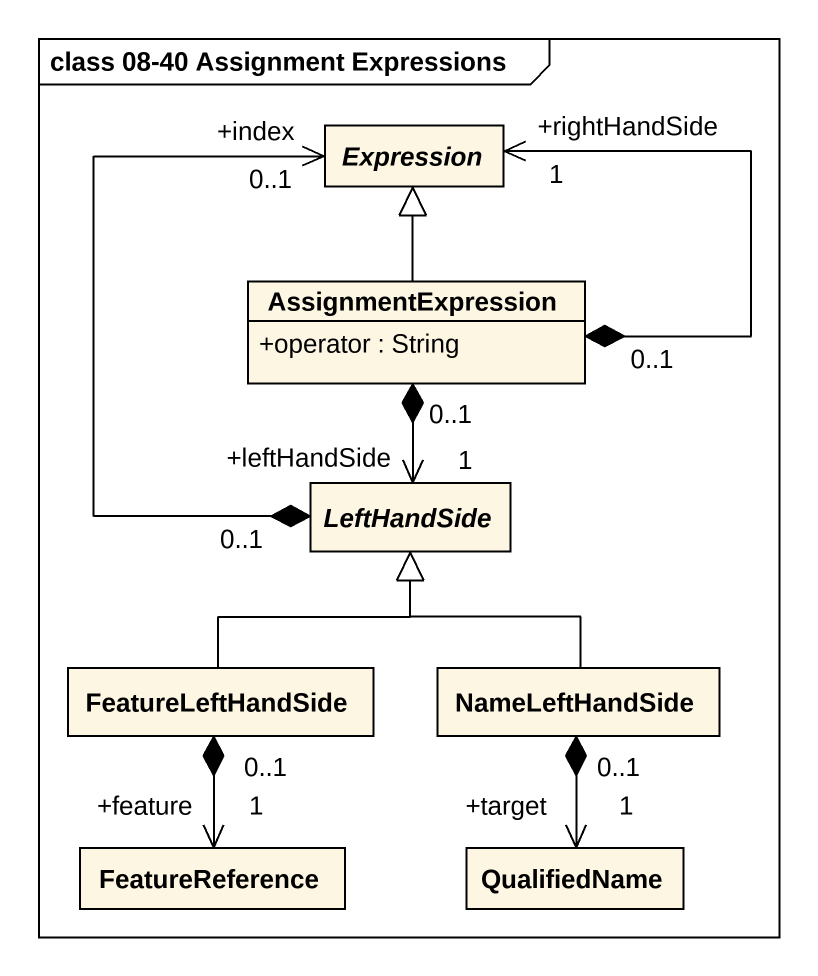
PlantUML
@startuml
mainframe class 08-40 Assignment Expressions
hide circle
hide empty members
skinparam classAttributeIconSize 0
abstract class Expression
class AssignmentExpression {
  +operator : String
}
abstract class LeftHandSide
class FeatureLeftHandSide
class NameLeftHandSide
class FeatureReference
class QualifiedName
AssignmentExpression -up-|> Expression
AssignmentExpression "0..1" *-up-> "+rightHandSide\n1" Expression
AssignmentExpression "0..1" *--> "+leftHandSide\n1" LeftHandSide
LeftHandSide "0..1" *-up-> "+index\n0..1" Expression
FeatureLeftHandSide -up-|> LeftHandSide
FeatureLeftHandSide "0..1" *--> "+feature\n1" FeatureReference
NameLeftHandSide -up-|> LeftHandSide
NameLeftHandSide "0..1" *--> "+target\n1" QualifiedName
@enduml
